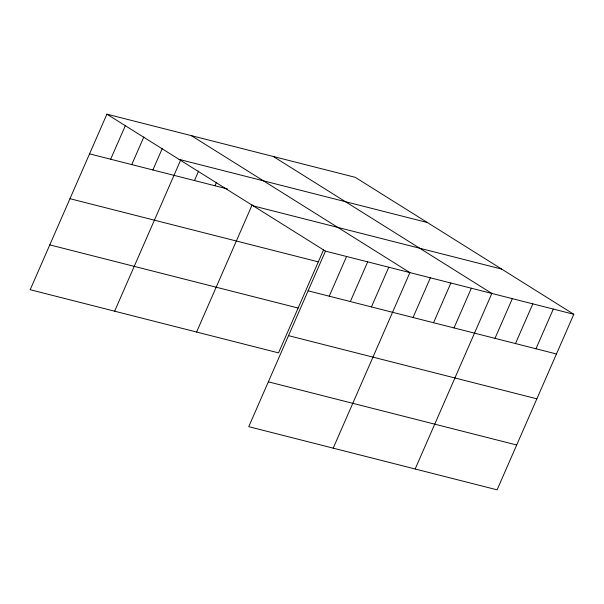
<?xml version="1.0" encoding="UTF-8"?>
<svg xmlns="http://www.w3.org/2000/svg" width="604" height="604" viewBox="0 0 604 604"><rect width="100%" height="100%" fill="white"/><g stroke="black" fill="none" stroke-linecap="round" stroke-linejoin="round"><path stroke-width="0.91" d="M573.8 314.284L325.458 251.121L248.757 426.673L497.1 489.836L573.8 314.284L355.243 177.327L106.9 114.164L30.2 289.716L278.542 352.879L323.585 249.792M110.66 159.23L125.368 125.572M131.77 164.598L143.835 136.98M152.88 169.966L162.31 148.388M114.639 311.188L180.777 159.803M194.48 180.551L198.625 171.053M214.971 185.76L216.474 182.31M196.594 332.034L252.178 204.801M329.218 296.187L346.568 256.489M350.328 301.555L367.677 261.857M371.437 306.923L388.78 267.225M333.197 448.145L409.889 272.593L191.332 135.636M413.038 317.508L430.38 277.81M433.529 322.717L450.871 283.019M454.012 327.927L471.354 288.229M415.152 468.991L491.845 293.438L273.287 156.481M494.993 338.353L512.335 298.655M515.476 343.563L532.826 303.865M535.967 348.772L553.309 309.074M179.018 159.358L427.368 222.529M89.551 153.861L227.436 188.931M253.333 205.919L501.675 269.09M69.966 198.693L318.308 261.857M308.108 290.818L556.458 353.982M49.785 244.884L298.134 308.048M288.523 335.65L536.873 398.821M268.342 381.841L516.692 445.005M106.9 114.164L325.458 251.121"/></g></svg>
